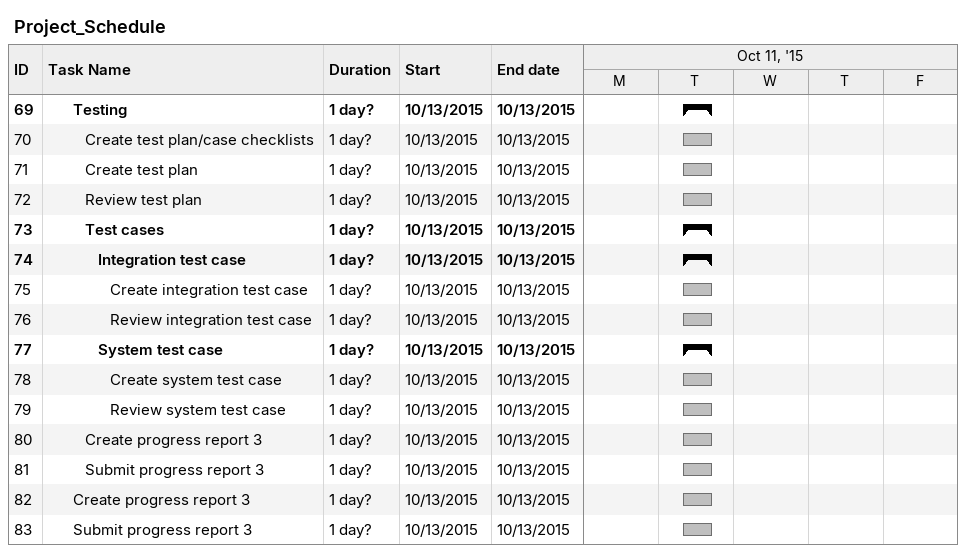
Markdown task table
Project_Schedule

| ID | Level | Task | Duration | Start | Finish |
|---|---|---|---|---|---|
| 69 | 3 | **Testing** | 1d? | 2015-10-13 | 2015-10-13 |
| 70 | 4 | Create test plan/case checklists | 1d? | 2015-10-13 | 2015-10-13 |
| 71 | 4 | Create test plan | 1d? | 2015-10-13 | 2015-10-13 |
| 72 | 4 | Review test plan | 1d? | 2015-10-13 | 2015-10-13 |
| 73 | 4 | **Test cases** | 1d? | 2015-10-13 | 2015-10-13 |
| 74 | 5 | **Integration test case** | 1d? | 2015-10-13 | 2015-10-13 |
| 75 | 6 | Create integration test case | 1d? | 2015-10-13 | 2015-10-13 |
| 76 | 6 | Review integration test case | 1d? | 2015-10-13 | 2015-10-13 |
| 77 | 5 | **System test case** | 1d? | 2015-10-13 | 2015-10-13 |
| 78 | 6 | Create system test case | 1d? | 2015-10-13 | 2015-10-13 |
| 79 | 6 | Review system test case | 1d? | 2015-10-13 | 2015-10-13 |
| 80 | 4 | Create progress report 3 | 1d? | 2015-10-13 | 2015-10-13 |
| 81 | 4 | Submit progress report 3 | 1d? | 2015-10-13 | 2015-10-13 |
| 82 | 3 | Create progress report 3 | 1d? | 2015-10-13 | 2015-10-13 |
| 83 | 3 | Submit progress report 3 | 1d? | 2015-10-13 | 2015-10-13 |
